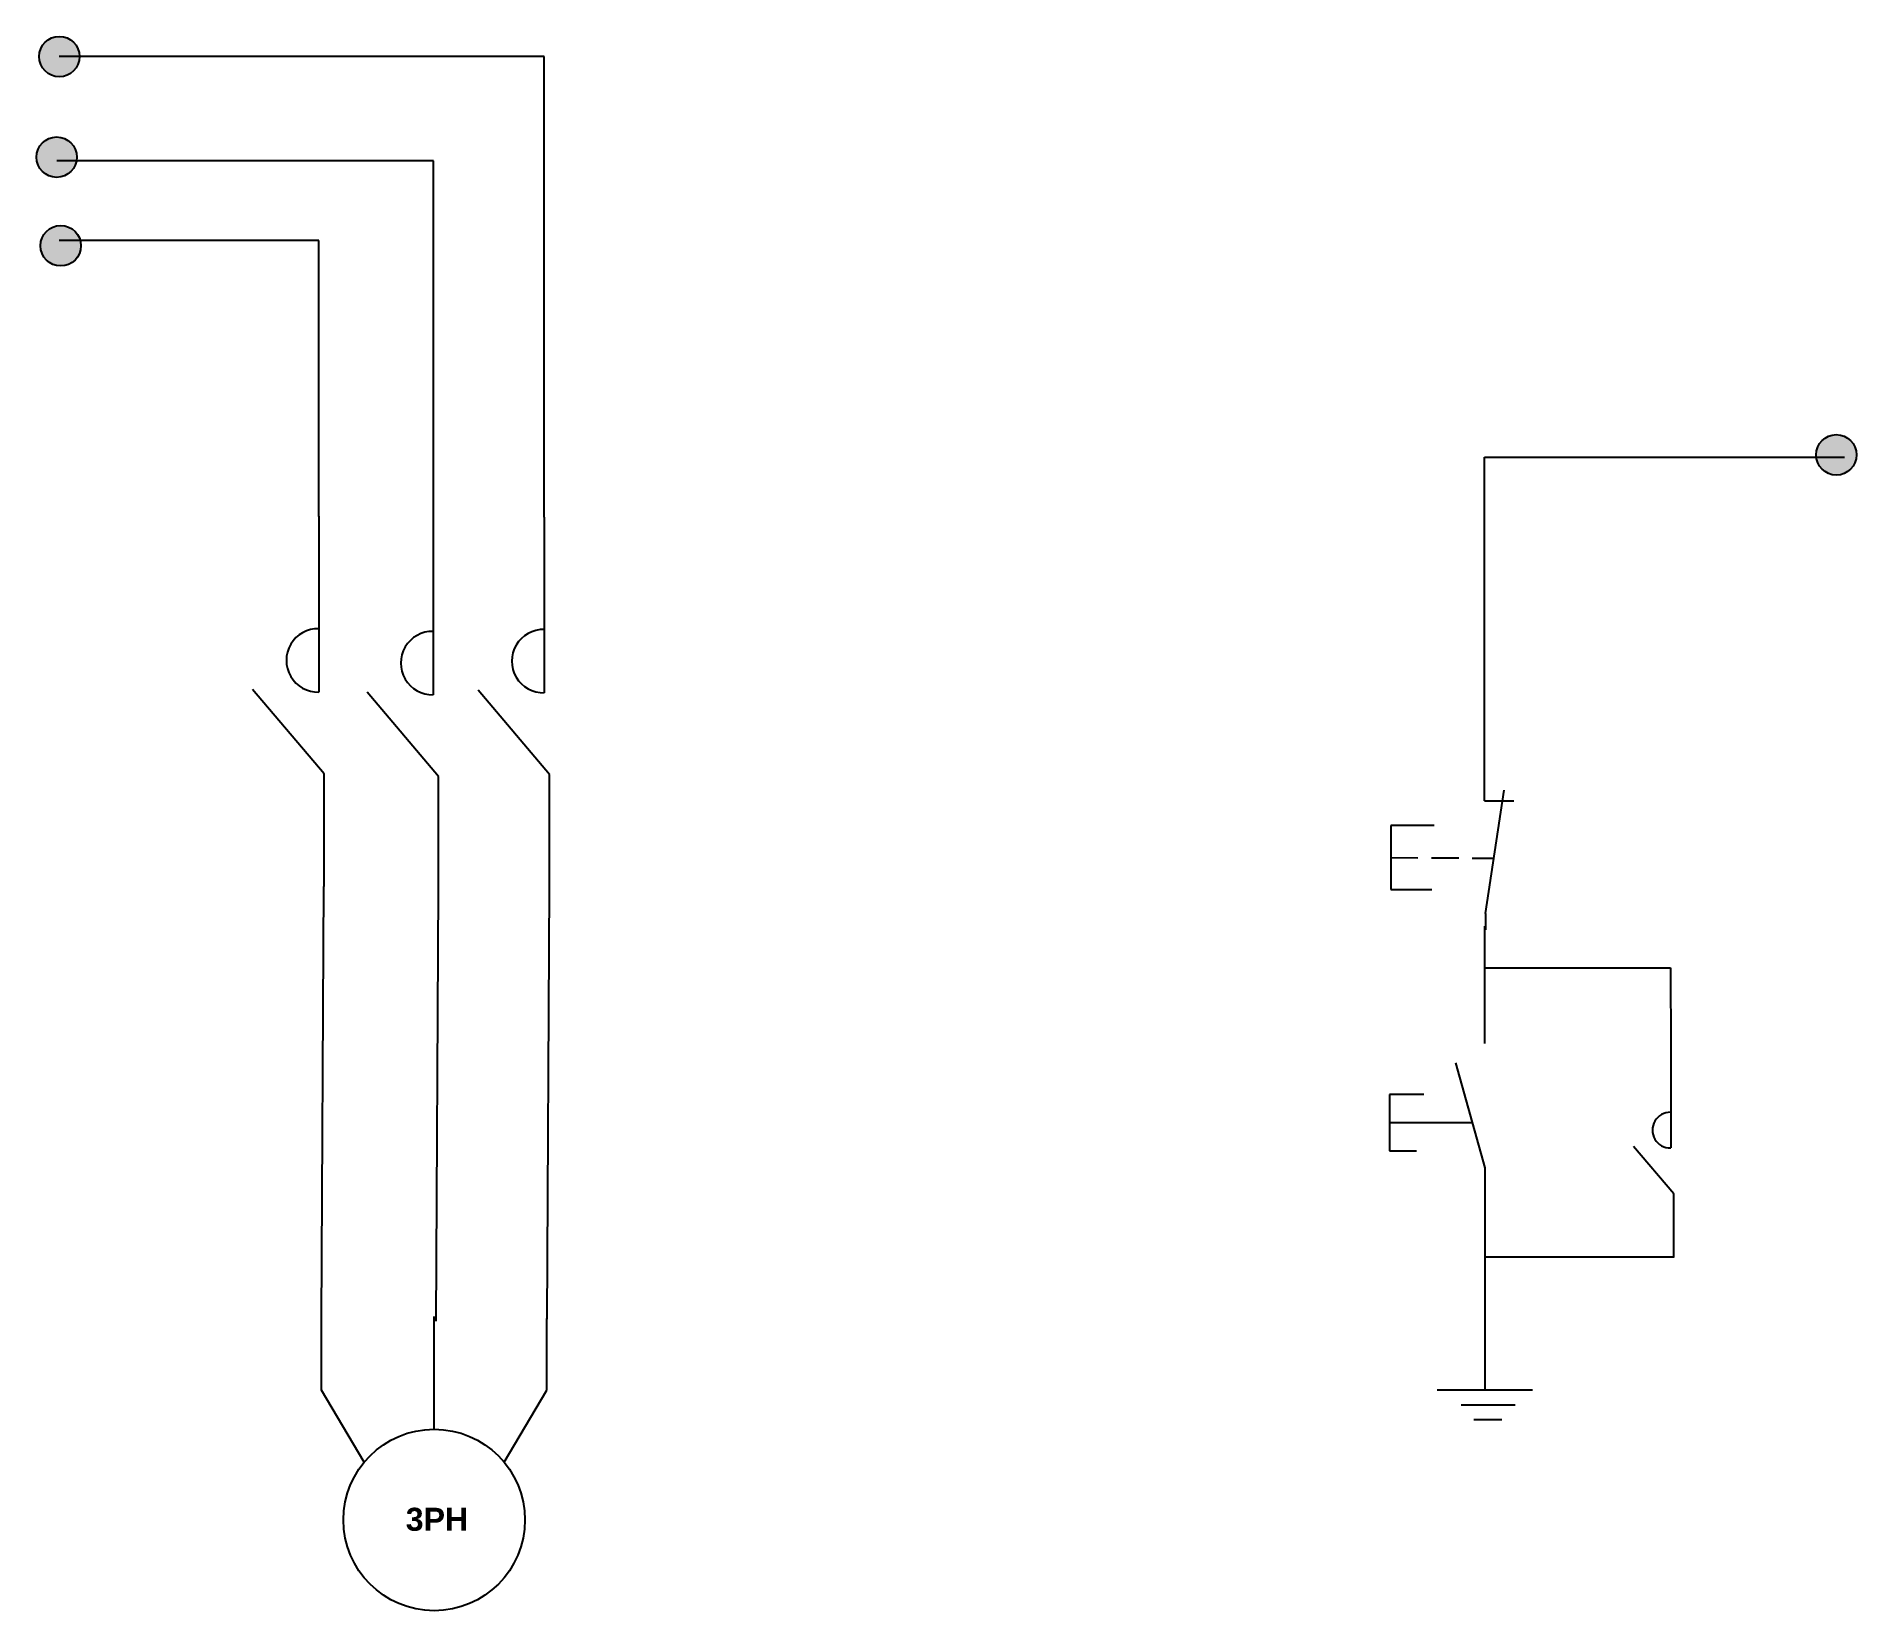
# Model space of a CAD drawing. Header units: millimetres. Extents: x 1202 to 2903, y 1371 to 2843.
import ezdxf

# ---------------------------------------------------------------- set-up
doc = ezdxf.new("R2010")
doc.units = ezdxf.units.MM
doc.linetypes.add('DASHEDX2', pattern=[38.1, 25.4, -12.7])
doc.styles.get("Standard").update_dxf_attribs({"font": 'arial.ttf'})

# ---------------------------------------------------------------- blocks, each defined once
blk = doc.blocks.new('Contact')
for p, q in [((0.7, 134.7), (0.7, -29.6)), ((5.7, -106), (-61.2, -27.1)), ((5.7, -211.3), (5.7, -106))]:
    blk.add_line(p, q)
blk.add_arc((0, 0), 29.6, 88.605, 271.395)
blk = doc.blocks.new('Motor')
for p, q in [((-105.3, 36.6), (-105.3, 103.4)), ((0, 0), (0, 105.4)), ((105.3, 36.6), (105.3, 103.4)), ((-65.5, -30.9), (-105.3, 36.6)), ((-105.3, 36.6), (-105.3, 36.6)), ((65.5, -30.9), (105.3, 36.6)), ((105.3, 36.6), (105.3, 36.6))]:
    blk.add_line(p, q)
blk.add_circle((0, -84.8), 84.8)
at = {"insert": (-26.6, -73.4), "char_height": 21.491, "attachment_point": 1}
blk.add_mtext_dynamic_manual_height_columns('{\\fArial|b1|i0|c0|p34;3PH}', width=845.492, gutter_width=107.5, heights=[0], dxfattribs=at)
blk = doc.blocks.new('stop')
for p, q in [((39.5, 53.4), (39.5, 82.3)), ((39.5, 53.4), (66.8, 53.4)), ((40.3, -52), (57.9, 63.2)), ((-7.6, 30.2), (-48.2, 30.2)), ((-48.2, 30.2), (-48.2, -29.6)), ((-48.2, -29.6), (-9.7, -29.6)), ((40.3, -52), (40.3, -67.3))]:
    blk.add_line(p, q)
at = {"linetype": 'DASHEDX2'}
blk.add_line((-48.2, 0.3), (48.2, -0.3), dxfattribs=at)
blk = doc.blocks.new('marche')
for p, q in [((50.2, 74.1), (50.2, 106)), ((22.8, 55.9), (50.2, -42.2)), ((-6.8, 26.2), (-38.8, 26.2)), ((-38.8, 26.2), (-38.8, -26.2)), ((-38.8, 0), (38.8, 0)), ((-38.8, -26.2), (-13.7, -26.2)), ((50.2, -42.2), (50.2, -103.8))]:
    blk.add_line(p, q)

msp = doc.modelspace()

# ---------------------------------------------------------------- hatches: boundary and pattern name
h = msp.add_hatch(color=256)
h.dxf.hatch_style = 1
h.paths.add_polyline_path([(1242.2, 2824, 1), (1204.3, 2824, 1)])
h = msp.add_hatch(color=256)
h.dxf.hatch_style = 1
h.paths.add_polyline_path([(2865.3, 2451.7, 1), (2903.1, 2451.7, 1)])
h.paths.add_polyline_path([(1201.8, 2730, 1), (1239.6, 2730, 1)])
h.paths.add_polyline_path([(1205.5, 2647.2, 1), (1243.4, 2647.2, 1)])

# ---------------------------------------------------------------- linework, layer by layer
for p, q in [((1676.5, 2824), (1223.2, 2824)), ((1676.5, 2393.6), (1676.5, 2824)), ((1572.8, 2726.6), (1221, 2726.6)), ((1572.8, 2391.8), (1572.8, 2726.6)), ((1465.7, 2652), (1223.2, 2652)), ((1465.7, 2394.2), (1465.7, 2652)), ((2555.3, 2157.4), (2555.3, 2449.6)), ((2555.3, 2449.6), (2891.7, 2449.6)), ((1468.2, 1644.4), (1470.6, 2048.3)), ((1575.3, 1641.9), (1577.7, 2045.8)), ((1679.1, 1643.7), (1681.5, 2047.7)), ((2555.7, 1933.5), (2555.7, 2011)), ((2555.7, 1972.3), (2729.1, 1972.3)), ((2729.1, 1972.3), (2729.4, 1896.3)), ((2555.7, 1723.7), (2555.7, 1577.8)), ((2732.2, 1701.6), (2555.7, 1701.6)), ((2511.1, 1577.8), (2600.2, 1577.8)), ((2533.6, 1563.6), (2584, 1563.6)), ((2545.3, 1550.1), (2571.4, 1550.1))]:
    msp.add_line(p, q)
for centre in [(1223.2, 2824), (1220.7, 2730), (1224.5, 2647.2), (2884.2, 2451.7)]:
    msp.add_circle(centre, 18.9)

# ---------------------------------------------------------------- block references
for name, p in [('Contact', (1465, 2259.6)), ('Contact', (1572, 2257.1)), ('Contact', (1675.8, 2258.9)), ('stop', (2515.9, 2075)), ('marche', (2505.4, 1827.5)), ('Motor', (1573.6, 1540.9))]:
    msp.add_blockref(name, p)
at = {"xscale": 0.5630647079372256, "yscale": 0.5630647079372256, "zscale": 0.5630647079372256}
msp.add_blockref('Contact', (2729, 1820.5), dxfattribs=at)

doc.saveas('drawing.dxf')
